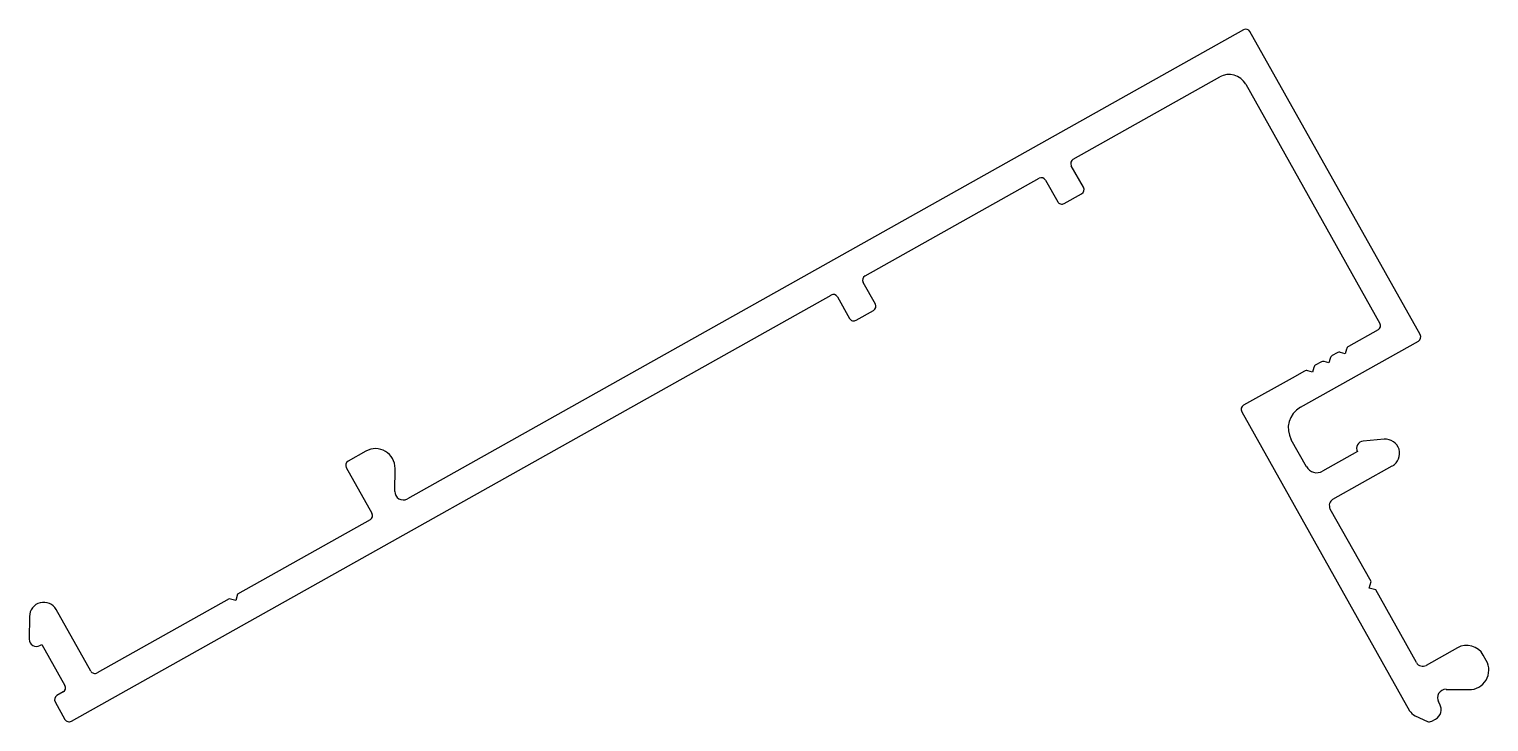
# Model space of a CAD drawing. Extents: x -35.2 to 43.4, y 13.1 to 50.5.
import ezdxf

# ---------------------------------------------------------------- set-up
doc = ezdxf.new("R2010")
doc.units = 0
doc.layers.get('0').update_dxf_attribs({"linetype": 'CONTINUOUS'})

msp = doc.modelspace()

# ---------------------------------------------------------------- linework, layer by layer
for p, q in [((30.216, 50.422), (-14.821, 25.143)), ((39.732, 33.994), (30.566, 50.324)), ((21.04, 43.448), (28.937, 47.88)), ((30.334, 47.488), (37.567, 34.602)), ((21.595, 41.935), (20.942, 43.098)), ((9.832, 37.157), (19.205, 42.418)), ((19.555, 42.32), (20.208, 41.157)), ((20.557, 41.058), (21.497, 41.586)), ((10.387, 35.644), (9.734, 36.807)), ((-32.918, 13.16), (7.998, 36.127)), ((8.347, 36.029), (9, 34.865)), ((9.349, 34.767), (10.289, 35.295)), ((37.469, 34.253), (35.878, 33.36)), ((33.281, 30.078), (39.634, 33.644)), ((35.69, 32.965), (35.447, 33.033)), ((35.758, 33.208), (35.69, 32.965)), ((34.374, 32.516), (34.116, 32.371)), ((34.809, 32.471), (34.566, 32.539)), ((34.878, 32.714), (34.809, 32.471)), ((35.255, 33.01), (34.997, 32.866)), ((32.832, 31.65), (30.22, 30.184)), ((33.494, 32.022), (32.832, 31.65)), ((33.929, 31.976), (33.686, 32.045)), ((33.997, 32.219), (33.929, 31.976)), ((30.122, 29.835), (39.165, 13.725)), ((33.606, 26.878), (32.79, 28.332)), ((37.792, 28.354), (36.662, 28.259)), ((-17.052, 27.714), (-18.014, 27.174)), ((36.359, 27.687), (34.479, 26.632)), ((-18.112, 26.825), (-16.731, 24.364)), ((-15.501, 25.546), (-15.486, 26.784)), ((35.034, 25.12), (38.233, 26.915)), ((37.085, 20.681), (34.887, 24.596)), ((-16.829, 24.015), (-23.966, 20.009)), ((36.986, 20.332), (37.085, 20.681)), ((-24.413, 19.758), (-31.527, 15.765)), ((-24.064, 19.66), (-24.413, 19.758)), ((-23.966, 20.009), (-24.064, 19.66)), ((37.336, 20.234), (36.986, 20.332)), ((39.533, 16.319), (37.336, 20.234)), ((-31.876, 15.863), (-33.735, 19.174)), ((-35.175, 18.808), (-35.191, 17.577)), ((-34.618, 17.237), (-34.506, 17.3)), ((-34.506, 17.3), (-33.263, 15.085)), ((41.735, 17.113), (40.057, 16.171)), ((43.295, 16.43), (43.132, 16.721)), ((-33.795, 14.198), (-33.268, 13.258)), ((-33.361, 14.736), (-33.697, 14.547)), ((40.789, 14.082), (40.723, 14.198)), ((41.127, 14.878), (42.365, 14.863)), ((39.457, 13.456), (40.12, 13.151)), ((40.353, 13.16), (40.563, 13.278))]:
    msp.add_line(p, q)
for centre, radius, start, end in [((30.342, 50.199), 0.257, 29.30599, 119.30599), ((29.439, 46.985), 1.026, 29.30599, 119.30599), ((21.165, 43.224), 0.257, 119.30599, 209.30599), ((19.331, 42.194), 0.257, 29.30599, 119.30599), ((21.371, 41.809), 0.257, 299.30599, 29.30599), ((20.431, 41.282), 0.257, 209.30599, 299.30599), ((9.958, 36.933), 0.257, 119.30599, 209.30599), ((8.123, 35.903), 0.257, 29.30599, 119.30599), ((10.163, 35.518), 0.257, 299.30599, 29.30599), ((9.224, 34.991), 0.257, 209.30599, 299.30599), ((37.343, 34.477), 0.257, 299.30599, 29.30599), ((39.508, 33.868), 0.257, 299.30599, 29.30599), ((35.379, 32.79), 0.252, 74.30599, 119.30599), ((36.001, 33.14), 0.252, 119.30599, 164.30599), ((34.24, 32.151), 0.252, 119.30599, 164.30599), ((34.498, 32.296), 0.252, 74.30599, 119.30599), ((35.121, 32.645), 0.252, 119.30599, 164.30599), ((33.617, 31.802), 0.252, 74.30599, 119.30599), ((30.346, 29.961), 0.257, 119.30599, 209.30599), ((33.909, 28.96), 1.283, 119.30599, 209.30599), ((37.857, 27.587), 0.77, 299.30599, 94.78112), ((-16.538, 26.797), 1.052, 359.30599, 119.30599), ((36.694, 27.875), 0.385, 94.78112, 209.30599), ((-17.889, 26.951), 0.257, 119.30599, 209.30599), ((34.166, 27.192), 0.641, 209.30599, 299.30599), ((-15.044, 25.541), 0.457, 179.30599, 299.30599), ((35.223, 24.784), 0.385, 119.30599, 209.30599), ((-16.955, 24.239), 0.257, 299.30599, 29.30599), ((-34.406, 18.798), 0.77, 29.30599, 179.25469), ((-34.807, 17.572), 0.385, 179.25469, 299.30599), ((42.237, 16.218), 1.026, 29.30599, 119.30599), ((-31.653, 15.989), 0.257, 209.30599, 299.30599), ((39.869, 16.507), 0.385, 209.30599, 299.30599), ((42.378, 15.915), 1.052, 269.30599, 29.30599), ((-33.487, 14.959), 0.257, 299.30599, 29.30599), ((-33.571, 14.323), 0.257, 119.30599, 209.30599), ((41.122, 14.422), 0.457, 89.30599, 209.30599), ((39.725, 14.039), 0.641, 209.30599, 245.30599), ((40.274, 13.793), 0.59, 299.30599, 29.30599), ((-33.044, 13.384), 0.257, 209.30599, 299.30599), ((40.227, 13.384), 0.257, 245.30599, 299.30599)]:
    msp.add_arc(centre, radius, start, end)

doc.saveas('drawing.dxf')
